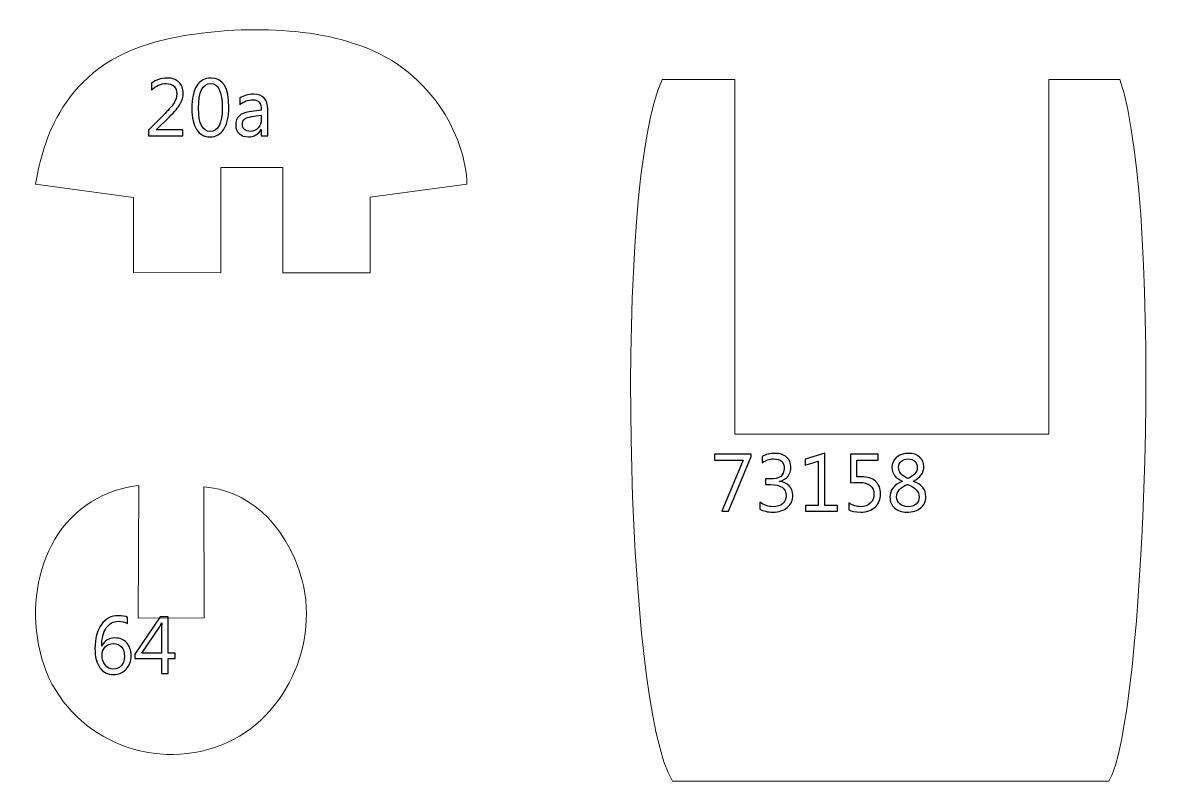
# Model space of a CAD drawing. Header units: centimetres. Extents: x -196 to 200, y -267 to 229.
# Drawn here: x -106.4 to -46.4, y -266.6 to -226.7 of the extents above; entities that cross this region are included whole.
import ezdxf

# ---------------------------------------------------------------- set-up
doc = ezdxf.new("R2010")
doc.units = ezdxf.units.CM
doc.header["$MEASUREMENT"] = 0
doc.layers.add('Camada 1', color=7, linetype='Continuous')
doc.layers.add('Camada 2', color=20, linetype='Continuous')

msp = doc.modelspace()

# ---------------------------------------------------------------- linework, layer by layer
at = {"layer": 'Camada 1', "lineweight": 9}
for points, knots in [([(-96.034, -234.294), (-96.034, -234.294), (-92.763, -234.294), (-92.763, -234.294), (-92.763, -234.294), (-92.763, -234.294), (-92.765, -239.833), (-92.765, -239.833), (-92.765, -239.833), (-92.765, -239.833), (-88.181, -239.832), (-88.181, -239.832), (-88.181, -239.832), (-88.181, -239.832), (-88.178, -235.866), (-88.178, -235.866), (-88.178, -235.866), (-88.178, -235.866), (-83.089, -235.185), (-83.089, -235.185), (-83.089, -235.185), (-83.119, -232.698), (-85.042, -228.965), (-89.1, -227.76), (-89.1, -227.76), (-92.321, -226.696), (-96.989, -226.95), (-99.778, -227.794), (-99.778, -227.794), (-104.674, -229.251), (-105.469, -233.502), (-105.773, -235.17), (-105.773, -235.17), (-105.773, -235.17), (-100.626, -235.887), (-100.626, -235.887), (-100.626, -235.887), (-100.626, -235.887), (-100.625, -239.825), (-100.625, -239.825), (-100.625, -239.825), (-100.625, -239.825), (-96.033, -239.833), (-96.033, -239.833), (-96.033, -239.833), (-96.033, -239.833), (-96.034, -234.294), (-96.034, -234.294)], [0, 0, 0, 0, 0.076923, 0.076923, 0.076923, 0.076923, 0.153846, 0.153846, 0.153846, 0.153846, 0.230769, 0.230769, 0.230769, 0.230769, 0.307692, 0.307692, 0.307692, 0.307692, 0.384615, 0.384615, 0.384615, 0.384615, 0.461538, 0.461538, 0.461538, 0.461538, 0.538462, 0.538462, 0.538462, 0.538462, 0.615385, 0.615385, 0.615385, 0.615385, 0.692308, 0.692308, 0.692308, 0.692308, 0.769231, 0.769231, 0.769231, 0.769231, 0.846154, 0.846154, 0.846154, 0.846154, 1, 1, 1, 1]), ([(-72.808, -229.681), (-72.808, -229.681), (-68.993, -229.678), (-68.993, -229.678), (-68.993, -229.678), (-68.993, -229.678), (-68.993, -248.327), (-68.993, -248.327), (-68.993, -248.327), (-68.993, -248.327), (-52.486, -248.325), (-52.486, -248.325), (-52.486, -248.325), (-52.486, -248.325), (-52.483, -229.673), (-52.483, -229.673), (-52.483, -229.673), (-52.483, -229.673), (-48.736, -229.678), (-48.736, -229.678), (-48.736, -229.678), (-46.36, -236.949), (-47.442, -263.538), (-49.322, -266.564), (-49.322, -266.564), (-49.322, -266.564), (-72.27, -266.56), (-72.27, -266.56), (-72.27, -266.56), (-74.797, -262.539), (-75.382, -235.027), (-72.808, -229.681)], [0, 0, 0, 0, 0.111111, 0.111111, 0.111111, 0.111111, 0.222222, 0.222222, 0.222222, 0.222222, 0.333333, 0.333333, 0.333333, 0.333333, 0.444444, 0.444444, 0.444444, 0.444444, 0.555556, 0.555556, 0.555556, 0.555556, 0.666667, 0.666667, 0.666667, 0.666667, 0.777778, 0.777778, 0.777778, 0.777778, 1, 1, 1, 1]), ([(-100.372, -258.002), (-100.372, -258.002), (-96.907, -257.985), (-96.907, -257.985), (-96.907, -257.985), (-96.907, -257.985), (-96.921, -251.091), (-96.921, -251.091), (-96.921, -251.091), (-94.777, -251.263), (-92.664, -252.778), (-91.743, -256.017), (-91.743, -256.017), (-90.836, -259.647), (-92.882, -263.866), (-96.719, -264.909), (-96.719, -264.909), (-100.556, -265.952), (-104.63, -263.683), (-105.537, -259.773), (-105.537, -259.773), (-106.443, -255.862), (-104.728, -251.583), (-100.35, -251.014), (-100.35, -251.014), (-100.35, -251.014), (-100.372, -258.002), (-100.372, -258.002)], [0, 0, 0, 0, 0.125, 0.125, 0.125, 0.125, 0.25, 0.25, 0.25, 0.25, 0.375, 0.375, 0.375, 0.375, 0.5, 0.5, 0.5, 0.5, 0.625, 0.625, 0.625, 0.625, 0.75, 0.75, 0.75, 0.75, 1, 1, 1, 1])]:
    msp.add_open_spline(points, degree=3, knots=knots, dxfattribs=at)
at = {"layer": 'Camada 2'}
for points, knots in [([(-98.032, -232.636), (-98.032, -232.636), (-99.833, -232.636), (-99.833, -232.636), (-99.833, -232.636), (-99.833, -232.636), (-99.833, -232.333), (-99.833, -232.333), (-99.833, -232.333), (-99.833, -232.333), (-98.963, -231.46), (-98.963, -231.46), (-98.963, -231.46), (-98.74, -231.237), (-98.582, -231.052), (-98.487, -230.904), (-98.487, -230.904), (-98.392, -230.756), (-98.344, -230.598), (-98.344, -230.43), (-98.344, -230.43), (-98.344, -230.258), (-98.393, -230.124), (-98.492, -230.029), (-98.492, -230.029), (-98.591, -229.935), (-98.731, -229.888), (-98.913, -229.888), (-98.913, -229.888), (-99.18, -229.888), (-99.435, -230.002), (-99.68, -230.229), (-99.68, -230.229), (-99.68, -230.229), (-99.68, -229.871), (-99.68, -229.871), (-99.68, -229.871), (-99.446, -229.689), (-99.175, -229.598), (-98.865, -229.598), (-98.865, -229.598), (-98.599, -229.598), (-98.389, -229.67), (-98.236, -229.815), (-98.236, -229.815), (-98.083, -229.959), (-98.007, -230.153), (-98.007, -230.397), (-98.007, -230.397), (-98.007, -230.588), (-98.059, -230.776), (-98.165, -230.958), (-98.165, -230.958), (-98.271, -231.141), (-98.461, -231.368), (-98.734, -231.639), (-98.734, -231.639), (-98.734, -231.639), (-99.424, -232.321), (-99.424, -232.321), (-99.424, -232.321), (-99.424, -232.321), (-99.424, -232.329), (-99.424, -232.329), (-99.424, -232.329), (-99.424, -232.329), (-98.032, -232.329), (-98.032, -232.329), (-98.032, -232.329), (-98.032, -232.329), (-98.032, -232.636), (-98.032, -232.636)], [0, 0, 0, 0, 0.052632, 0.052632, 0.052632, 0.052632, 0.105263, 0.105263, 0.105263, 0.105263, 0.157895, 0.157895, 0.157895, 0.157895, 0.210526, 0.210526, 0.210526, 0.210526, 0.263158, 0.263158, 0.263158, 0.263158, 0.315789, 0.315789, 0.315789, 0.315789, 0.368421, 0.368421, 0.368421, 0.368421, 0.421053, 0.421053, 0.421053, 0.421053, 0.473684, 0.473684, 0.473684, 0.473684, 0.526316, 0.526316, 0.526316, 0.526316, 0.578947, 0.578947, 0.578947, 0.578947, 0.631579, 0.631579, 0.631579, 0.631579, 0.684211, 0.684211, 0.684211, 0.684211, 0.736842, 0.736842, 0.736842, 0.736842, 0.789474, 0.789474, 0.789474, 0.789474, 0.842105, 0.842105, 0.842105, 0.842105, 0.894737, 0.894737, 0.894737, 0.894737, 1, 1, 1, 1]), ([(-96.613, -232.688), (-96.909, -232.688), (-97.14, -232.56), (-97.305, -232.306), (-97.305, -232.306), (-97.471, -232.052), (-97.554, -231.684), (-97.554, -231.203), (-97.554, -231.203), (-97.554, -230.675), (-97.468, -230.276), (-97.295, -230.005), (-97.295, -230.005), (-97.122, -229.734), (-96.872, -229.598), (-96.546, -229.598), (-96.546, -229.598), (-95.921, -229.598), (-95.608, -230.108), (-95.608, -231.13), (-95.608, -231.13), (-95.608, -231.636), (-95.697, -232.022), (-95.873, -232.289), (-95.873, -232.289), (-96.049, -232.555), (-96.296, -232.688), (-96.613, -232.688)], [0, 0, 0, 0, 0.125, 0.125, 0.125, 0.125, 0.25, 0.25, 0.25, 0.25, 0.375, 0.375, 0.375, 0.375, 0.5, 0.5, 0.5, 0.5, 0.625, 0.625, 0.625, 0.625, 0.75, 0.75, 0.75, 0.75, 1, 1, 1, 1]), ([(-96.565, -229.888), (-96.991, -229.888), (-97.205, -230.321), (-97.205, -231.187), (-97.205, -231.187), (-97.205, -231.997), (-96.995, -232.402), (-96.577, -232.402), (-96.577, -232.402), (-96.165, -232.402), (-95.958, -231.99), (-95.958, -231.167), (-95.958, -231.167), (-95.958, -230.314), (-96.16, -229.888), (-96.565, -229.888)], [0, 0, 0, 0, 0.2, 0.2, 0.2, 0.2, 0.4, 0.4, 0.4, 0.4, 0.6, 0.6, 0.6, 0.6, 1, 1, 1, 1]), ([(-93.56, -232.636), (-93.56, -232.636), (-93.901, -232.636), (-93.901, -232.636), (-93.901, -232.636), (-93.901, -232.636), (-93.901, -232.303), (-93.901, -232.303), (-93.901, -232.303), (-93.901, -232.303), (-93.91, -232.303), (-93.91, -232.303), (-93.91, -232.303), (-94.058, -232.56), (-94.277, -232.688), (-94.566, -232.688), (-94.566, -232.688), (-94.779, -232.688), (-94.945, -232.631), (-95.066, -232.518), (-95.066, -232.518), (-95.186, -232.406), (-95.246, -232.257), (-95.246, -232.07), (-95.246, -232.07), (-95.246, -231.671), (-95.011, -231.439), (-94.541, -231.373), (-94.541, -231.373), (-94.541, -231.373), (-93.901, -231.283), (-93.901, -231.283), (-93.901, -231.283), (-93.901, -230.919), (-94.048, -230.737), (-94.341, -230.737), (-94.341, -230.737), (-94.598, -230.737), (-94.829, -230.825), (-95.036, -231.002), (-95.036, -231.002), (-95.036, -231.002), (-95.036, -230.652), (-95.036, -230.652), (-95.036, -230.652), (-94.827, -230.518), (-94.586, -230.451), (-94.312, -230.451), (-94.312, -230.451), (-93.81, -230.451), (-93.56, -230.717), (-93.56, -231.248), (-93.56, -231.248), (-93.56, -231.248), (-93.56, -232.636), (-93.56, -232.636)], [0, 0, 0, 0, 0.066667, 0.066667, 0.066667, 0.066667, 0.133333, 0.133333, 0.133333, 0.133333, 0.2, 0.2, 0.2, 0.2, 0.266667, 0.266667, 0.266667, 0.266667, 0.333333, 0.333333, 0.333333, 0.333333, 0.4, 0.4, 0.4, 0.4, 0.466667, 0.466667, 0.466667, 0.466667, 0.533333, 0.533333, 0.533333, 0.533333, 0.6, 0.6, 0.6, 0.6, 0.666667, 0.666667, 0.666667, 0.666667, 0.733333, 0.733333, 0.733333, 0.733333, 0.8, 0.8, 0.8, 0.8, 0.866667, 0.866667, 0.866667, 0.866667, 1, 1, 1, 1]), ([(-93.901, -231.557), (-93.901, -231.557), (-94.416, -231.628), (-94.416, -231.628), (-94.416, -231.628), (-94.575, -231.65), (-94.694, -231.69), (-94.775, -231.746), (-94.775, -231.746), (-94.855, -231.803), (-94.896, -231.902), (-94.896, -232.046), (-94.896, -232.046), (-94.896, -232.151), (-94.859, -232.236), (-94.784, -232.302), (-94.784, -232.302), (-94.71, -232.368), (-94.61, -232.402), (-94.487, -232.402), (-94.487, -232.402), (-94.317, -232.402), (-94.177, -232.342), (-94.067, -232.223), (-94.067, -232.223), (-93.957, -232.104), (-93.901, -231.953), (-93.901, -231.77), (-93.901, -231.77), (-93.901, -231.77), (-93.901, -231.557), (-93.901, -231.557)], [0, 0, 0, 0, 0.111111, 0.111111, 0.111111, 0.111111, 0.222222, 0.222222, 0.222222, 0.222222, 0.333333, 0.333333, 0.333333, 0.333333, 0.444444, 0.444444, 0.444444, 0.444444, 0.555556, 0.555556, 0.555556, 0.555556, 0.666667, 0.666667, 0.666667, 0.666667, 0.777778, 0.777778, 0.777778, 0.777778, 1, 1, 1, 1]), ([(-67.673, -252.257), (-67.673, -252.257), (-67.673, -251.89), (-67.673, -251.89), (-67.673, -251.89), (-67.469, -252.052), (-67.238, -252.134), (-66.981, -252.134), (-66.981, -252.134), (-66.772, -252.134), (-66.605, -252.082), (-66.481, -251.977), (-66.481, -251.977), (-66.356, -251.872), (-66.295, -251.732), (-66.295, -251.555), (-66.295, -251.555), (-66.295, -251.164), (-66.572, -250.968), (-67.126, -250.968), (-67.126, -250.968), (-67.126, -250.968), (-67.374, -250.968), (-67.374, -250.968), (-67.374, -250.968), (-67.374, -250.968), (-67.374, -250.678), (-67.374, -250.678), (-67.374, -250.678), (-67.374, -250.678), (-67.138, -250.678), (-67.138, -250.678), (-67.138, -250.678), (-66.644, -250.678), (-66.397, -250.495), (-66.397, -250.128), (-66.397, -250.128), (-66.397, -249.789), (-66.586, -249.62), (-66.962, -249.62), (-66.962, -249.62), (-67.173, -249.62), (-67.371, -249.691), (-67.558, -249.833), (-67.558, -249.833), (-67.558, -249.833), (-67.558, -249.5), (-67.558, -249.5), (-67.558, -249.5), (-67.366, -249.386), (-67.139, -249.33), (-66.878, -249.33), (-66.878, -249.33), (-66.626, -249.33), (-66.425, -249.396), (-66.273, -249.529), (-66.273, -249.529), (-66.122, -249.663), (-66.047, -249.834), (-66.047, -250.042), (-66.047, -250.042), (-66.047, -250.436), (-66.247, -250.689), (-66.647, -250.801), (-66.647, -250.801), (-66.647, -250.801), (-66.647, -250.81), (-66.647, -250.81), (-66.647, -250.81), (-66.433, -250.83), (-66.262, -250.906), (-66.135, -251.036), (-66.135, -251.036), (-66.008, -251.166), (-65.945, -251.328), (-65.945, -251.522), (-65.945, -251.522), (-65.945, -251.791), (-66.041, -252.008), (-66.233, -252.173), (-66.233, -252.173), (-66.426, -252.337), (-66.68, -252.419), (-66.995, -252.419), (-66.995, -252.419), (-67.279, -252.419), (-67.505, -252.365), (-67.673, -252.257)], [0, 0, 0, 0, 0.043478, 0.043478, 0.043478, 0.043478, 0.086957, 0.086957, 0.086957, 0.086957, 0.130435, 0.130435, 0.130435, 0.130435, 0.173913, 0.173913, 0.173913, 0.173913, 0.217391, 0.217391, 0.217391, 0.217391, 0.26087, 0.26087, 0.26087, 0.26087, 0.304348, 0.304348, 0.304348, 0.304348, 0.347826, 0.347826, 0.347826, 0.347826, 0.391304, 0.391304, 0.391304, 0.391304, 0.434783, 0.434783, 0.434783, 0.434783, 0.478261, 0.478261, 0.478261, 0.478261, 0.521739, 0.521739, 0.521739, 0.521739, 0.565217, 0.565217, 0.565217, 0.565217, 0.608696, 0.608696, 0.608696, 0.608696, 0.652174, 0.652174, 0.652174, 0.652174, 0.695652, 0.695652, 0.695652, 0.695652, 0.73913, 0.73913, 0.73913, 0.73913, 0.782609, 0.782609, 0.782609, 0.782609, 0.826087, 0.826087, 0.826087, 0.826087, 0.869565, 0.869565, 0.869565, 0.869565, 0.913043, 0.913043, 0.913043, 0.913043, 1, 1, 1, 1]), ([(-63.589, -252.368), (-63.589, -252.368), (-65.279, -252.368), (-65.279, -252.368), (-65.279, -252.368), (-65.279, -252.368), (-65.279, -252.07), (-65.279, -252.07), (-65.279, -252.07), (-65.279, -252.07), (-64.605, -252.07), (-64.605, -252.07), (-64.605, -252.07), (-64.605, -252.07), (-64.605, -249.746), (-64.605, -249.746), (-64.605, -249.746), (-64.605, -249.746), (-65.296, -249.953), (-65.296, -249.953), (-65.296, -249.953), (-65.296, -249.953), (-65.296, -249.628), (-65.296, -249.628), (-65.296, -249.628), (-65.296, -249.628), (-64.263, -249.312), (-64.263, -249.312), (-64.263, -249.312), (-64.263, -249.312), (-64.263, -252.07), (-64.263, -252.07), (-64.263, -252.07), (-64.263, -252.07), (-63.589, -252.07), (-63.589, -252.07), (-63.589, -252.07), (-63.589, -252.07), (-63.589, -252.368), (-63.589, -252.368)], [0, 0, 0, 0, 0.090909, 0.090909, 0.090909, 0.090909, 0.181818, 0.181818, 0.181818, 0.181818, 0.272727, 0.272727, 0.272727, 0.272727, 0.363636, 0.363636, 0.363636, 0.363636, 0.454545, 0.454545, 0.454545, 0.454545, 0.545455, 0.545455, 0.545455, 0.545455, 0.636364, 0.636364, 0.636364, 0.636364, 0.727273, 0.727273, 0.727273, 0.727273, 0.818182, 0.818182, 0.818182, 0.818182, 1, 1, 1, 1]), ([(-60.192, -250.802), (-60.192, -250.802), (-60.192, -250.793), (-60.192, -250.793), (-60.192, -250.793), (-60.55, -250.627), (-60.729, -250.385), (-60.729, -250.068), (-60.729, -250.068), (-60.729, -249.852), (-60.648, -249.675), (-60.483, -249.537), (-60.483, -249.537), (-60.319, -249.399), (-60.108, -249.33), (-59.849, -249.33), (-59.849, -249.33), (-59.615, -249.33), (-59.423, -249.394), (-59.273, -249.524), (-59.273, -249.524), (-59.123, -249.653), (-59.048, -249.819), (-59.048, -250.022), (-59.048, -250.022), (-59.048, -250.353), (-59.233, -250.61), (-59.603, -250.793), (-59.603, -250.793), (-59.603, -250.793), (-59.603, -250.802), (-59.603, -250.802), (-59.603, -250.802), (-59.167, -250.958), (-58.95, -251.227), (-58.95, -251.611), (-58.95, -251.611), (-58.95, -251.858), (-59.039, -252.054), (-59.216, -252.2), (-59.216, -252.2), (-59.394, -252.346), (-59.641, -252.419), (-59.958, -252.419), (-59.958, -252.419), (-60.213, -252.419), (-60.423, -252.347), (-60.588, -252.202), (-60.588, -252.202), (-60.754, -252.058), (-60.836, -251.87), (-60.836, -251.64), (-60.836, -251.64), (-60.836, -251.256), (-60.621, -250.977), (-60.192, -250.802)], [0, 0, 0, 0, 0.066667, 0.066667, 0.066667, 0.066667, 0.133333, 0.133333, 0.133333, 0.133333, 0.2, 0.2, 0.2, 0.2, 0.266667, 0.266667, 0.266667, 0.266667, 0.333333, 0.333333, 0.333333, 0.333333, 0.4, 0.4, 0.4, 0.4, 0.466667, 0.466667, 0.466667, 0.466667, 0.533333, 0.533333, 0.533333, 0.533333, 0.6, 0.6, 0.6, 0.6, 0.666667, 0.666667, 0.666667, 0.666667, 0.733333, 0.733333, 0.733333, 0.733333, 0.8, 0.8, 0.8, 0.8, 0.866667, 0.866667, 0.866667, 0.866667, 1, 1, 1, 1]), ([(-68.142, -249.488), (-68.142, -249.488), (-69.325, -252.368), (-69.325, -252.368), (-69.325, -252.368), (-69.325, -252.368), (-69.679, -252.368), (-69.679, -252.368), (-69.679, -252.368), (-69.679, -252.368), (-68.561, -249.688), (-68.561, -249.688), (-68.561, -249.688), (-68.561, -249.688), (-70.067, -249.688), (-70.067, -249.688), (-70.067, -249.688), (-70.067, -249.688), (-70.067, -249.381), (-70.067, -249.381), (-70.067, -249.381), (-70.067, -249.381), (-68.142, -249.381), (-68.142, -249.381), (-68.142, -249.381), (-68.142, -249.381), (-68.142, -249.488), (-68.142, -249.488)], [0, 0, 0, 0, 0.125, 0.125, 0.125, 0.125, 0.25, 0.25, 0.25, 0.25, 0.375, 0.375, 0.375, 0.375, 0.5, 0.5, 0.5, 0.5, 0.625, 0.625, 0.625, 0.625, 0.75, 0.75, 0.75, 0.75, 1, 1, 1, 1]), ([(-63.004, -252.296), (-63.004, -252.296), (-63.004, -251.933), (-63.004, -251.933), (-63.004, -251.933), (-62.8, -252.067), (-62.592, -252.134), (-62.381, -252.134), (-62.381, -252.134), (-62.17, -252.134), (-62, -252.074), (-61.87, -251.954), (-61.87, -251.954), (-61.741, -251.835), (-61.677, -251.677), (-61.677, -251.48), (-61.677, -251.48), (-61.677, -251.284), (-61.743, -251.131), (-61.875, -251.022), (-61.875, -251.022), (-62.007, -250.912), (-62.195, -250.857), (-62.441, -250.857), (-62.441, -250.857), (-62.525, -250.857), (-62.681, -250.866), (-62.91, -250.882), (-62.91, -250.882), (-62.91, -250.882), (-62.91, -249.381), (-62.91, -249.381), (-62.91, -249.381), (-62.91, -249.381), (-61.463, -249.381), (-61.463, -249.381), (-61.463, -249.381), (-61.463, -249.381), (-61.463, -249.688), (-61.463, -249.688), (-61.463, -249.688), (-61.463, -249.688), (-62.586, -249.688), (-62.586, -249.688), (-62.586, -249.688), (-62.586, -249.688), (-62.586, -250.567), (-62.586, -250.567), (-62.586, -250.567), (-62.494, -250.562), (-62.409, -250.559), (-62.331, -250.559), (-62.331, -250.559), (-62.012, -250.559), (-61.764, -250.639), (-61.589, -250.799), (-61.589, -250.799), (-61.414, -250.959), (-61.327, -251.179), (-61.327, -251.458), (-61.327, -251.458), (-61.327, -251.747), (-61.421, -251.979), (-61.609, -252.155), (-61.609, -252.155), (-61.798, -252.331), (-62.057, -252.419), (-62.385, -252.419), (-62.385, -252.419), (-62.661, -252.419), (-62.868, -252.378), (-63.004, -252.296)], [0, 0, 0, 0, 0.052632, 0.052632, 0.052632, 0.052632, 0.105263, 0.105263, 0.105263, 0.105263, 0.157895, 0.157895, 0.157895, 0.157895, 0.210526, 0.210526, 0.210526, 0.210526, 0.263158, 0.263158, 0.263158, 0.263158, 0.315789, 0.315789, 0.315789, 0.315789, 0.368421, 0.368421, 0.368421, 0.368421, 0.421053, 0.421053, 0.421053, 0.421053, 0.473684, 0.473684, 0.473684, 0.473684, 0.526316, 0.526316, 0.526316, 0.526316, 0.578947, 0.578947, 0.578947, 0.578947, 0.631579, 0.631579, 0.631579, 0.631579, 0.684211, 0.684211, 0.684211, 0.684211, 0.736842, 0.736842, 0.736842, 0.736842, 0.789474, 0.789474, 0.789474, 0.789474, 0.842105, 0.842105, 0.842105, 0.842105, 0.894737, 0.894737, 0.894737, 0.894737, 1, 1, 1, 1]), ([(-59.398, -250.064), (-59.398, -249.926), (-59.441, -249.818), (-59.527, -249.739), (-59.527, -249.739), (-59.613, -249.66), (-59.731, -249.62), (-59.88, -249.62), (-59.88, -249.62), (-60.019, -249.62), (-60.138, -249.661), (-60.234, -249.744), (-60.234, -249.744), (-60.331, -249.827), (-60.379, -249.932), (-60.379, -250.06), (-60.379, -250.06), (-60.379, -250.32), (-60.217, -250.516), (-59.893, -250.648), (-59.893, -250.648), (-59.563, -250.512), (-59.398, -250.318), (-59.398, -250.064)], [0, 0, 0, 0, 0.142857, 0.142857, 0.142857, 0.142857, 0.285714, 0.285714, 0.285714, 0.285714, 0.428571, 0.428571, 0.428571, 0.428571, 0.571429, 0.571429, 0.571429, 0.571429, 0.714286, 0.714286, 0.714286, 0.714286, 1, 1, 1, 1]), ([(-59.916, -250.964), (-60.296, -251.116), (-60.486, -251.336), (-60.486, -251.624), (-60.486, -251.624), (-60.486, -251.773), (-60.431, -251.895), (-60.32, -251.99), (-60.32, -251.99), (-60.21, -252.086), (-60.065, -252.134), (-59.884, -252.134), (-59.884, -252.134), (-59.712, -252.134), (-59.572, -252.087), (-59.463, -251.993), (-59.463, -251.993), (-59.354, -251.899), (-59.3, -251.78), (-59.3, -251.636), (-59.3, -251.636), (-59.3, -251.336), (-59.505, -251.111), (-59.916, -250.964)], [0, 0, 0, 0, 0.142857, 0.142857, 0.142857, 0.142857, 0.285714, 0.285714, 0.285714, 0.285714, 0.428571, 0.428571, 0.428571, 0.428571, 0.571429, 0.571429, 0.571429, 0.571429, 0.714286, 0.714286, 0.714286, 0.714286, 1, 1, 1, 1]), ([(-100.934, -257.953), (-100.934, -257.953), (-100.934, -258.276), (-100.934, -258.276), (-100.934, -258.276), (-101.088, -258.197), (-101.25, -258.158), (-101.421, -258.158), (-101.421, -258.158), (-101.686, -258.158), (-101.898, -258.276), (-102.057, -258.512), (-102.057, -258.512), (-102.216, -258.748), (-102.295, -259.064), (-102.295, -259.461), (-102.295, -259.461), (-102.295, -259.461), (-102.287, -259.461), (-102.287, -259.461), (-102.287, -259.461), (-102.148, -259.178), (-101.92, -259.037), (-101.604, -259.037), (-101.604, -259.037), (-101.343, -259.037), (-101.136, -259.121), (-100.981, -259.288), (-100.981, -259.288), (-100.827, -259.456), (-100.75, -259.68), (-100.75, -259.961), (-100.75, -259.961), (-100.75, -260.254), (-100.839, -260.494), (-101.015, -260.679), (-101.015, -260.679), (-101.191, -260.865), (-101.415, -260.957), (-101.687, -260.957), (-101.687, -260.957), (-101.987, -260.957), (-102.223, -260.838), (-102.393, -260.599), (-102.393, -260.599), (-102.564, -260.36), (-102.65, -260.024), (-102.65, -259.592), (-102.65, -259.592), (-102.65, -259.067), (-102.538, -258.649), (-102.315, -258.337), (-102.315, -258.337), (-102.091, -258.024), (-101.796, -257.867), (-101.43, -257.867), (-101.43, -257.867), (-101.221, -257.867), (-101.056, -257.896), (-100.934, -257.953)], [0, 0, 0, 0, 0.0625, 0.0625, 0.0625, 0.0625, 0.125, 0.125, 0.125, 0.125, 0.1875, 0.1875, 0.1875, 0.1875, 0.25, 0.25, 0.25, 0.25, 0.3125, 0.3125, 0.3125, 0.3125, 0.375, 0.375, 0.375, 0.375, 0.4375, 0.4375, 0.4375, 0.4375, 0.5, 0.5, 0.5, 0.5, 0.5625, 0.5625, 0.5625, 0.5625, 0.625, 0.625, 0.625, 0.625, 0.6875, 0.6875, 0.6875, 0.6875, 0.75, 0.75, 0.75, 0.75, 0.8125, 0.8125, 0.8125, 0.8125, 0.875, 0.875, 0.875, 0.875, 1, 1, 1, 1]), ([(-98.424, -260.112), (-98.424, -260.112), (-98.808, -260.112), (-98.808, -260.112), (-98.808, -260.112), (-98.808, -260.112), (-98.808, -260.906), (-98.808, -260.906), (-98.808, -260.906), (-98.808, -260.906), (-99.146, -260.906), (-99.146, -260.906), (-99.146, -260.906), (-99.146, -260.906), (-99.146, -260.112), (-99.146, -260.112), (-99.146, -260.112), (-99.146, -260.112), (-100.55, -260.112), (-100.55, -260.112), (-100.55, -260.112), (-100.55, -260.112), (-100.55, -259.889), (-100.55, -259.889), (-100.55, -259.889), (-100.55, -259.889), (-99.22, -257.919), (-99.22, -257.919), (-99.22, -257.919), (-99.22, -257.919), (-98.808, -257.919), (-98.808, -257.919), (-98.808, -257.919), (-98.808, -257.919), (-98.808, -259.835), (-98.808, -259.835), (-98.808, -259.835), (-98.808, -259.835), (-98.424, -259.835), (-98.424, -259.835), (-98.424, -259.835), (-98.424, -259.835), (-98.424, -260.112), (-98.424, -260.112)], [0, 0, 0, 0, 0.083333, 0.083333, 0.083333, 0.083333, 0.166667, 0.166667, 0.166667, 0.166667, 0.25, 0.25, 0.25, 0.25, 0.333333, 0.333333, 0.333333, 0.333333, 0.416667, 0.416667, 0.416667, 0.416667, 0.5, 0.5, 0.5, 0.5, 0.583333, 0.583333, 0.583333, 0.583333, 0.666667, 0.666667, 0.666667, 0.666667, 0.75, 0.75, 0.75, 0.75, 0.833333, 0.833333, 0.833333, 0.833333, 1, 1, 1, 1]), ([(-99.146, -259.835), (-99.146, -259.835), (-99.146, -258.544), (-99.146, -258.544), (-99.146, -258.544), (-99.146, -258.452), (-99.143, -258.349), (-99.137, -258.235), (-99.137, -258.235), (-99.137, -258.235), (-99.146, -258.235), (-99.146, -258.235), (-99.146, -258.235), (-99.165, -258.286), (-99.203, -258.362), (-99.26, -258.464), (-99.26, -258.464), (-99.26, -258.464), (-100.179, -259.835), (-100.179, -259.835), (-100.179, -259.835), (-100.179, -259.835), (-99.146, -259.835), (-99.146, -259.835)], [0, 0, 0, 0, 0.142857, 0.142857, 0.142857, 0.142857, 0.285714, 0.285714, 0.285714, 0.285714, 0.428571, 0.428571, 0.428571, 0.428571, 0.571429, 0.571429, 0.571429, 0.571429, 0.714286, 0.714286, 0.714286, 0.714286, 1, 1, 1, 1]), ([(-101.68, -259.327), (-101.856, -259.327), (-101.999, -259.387), (-102.109, -259.506), (-102.109, -259.506), (-102.219, -259.626), (-102.274, -259.767), (-102.274, -259.93), (-102.274, -259.93), (-102.274, -260.135), (-102.219, -260.309), (-102.11, -260.454), (-102.11, -260.454), (-102.001, -260.599), (-101.856, -260.671), (-101.676, -260.671), (-101.676, -260.671), (-101.504, -260.671), (-101.364, -260.608), (-101.259, -260.482), (-101.259, -260.482), (-101.153, -260.356), (-101.1, -260.197), (-101.1, -260.003), (-101.1, -260.003), (-101.1, -259.791), (-101.151, -259.626), (-101.253, -259.506), (-101.253, -259.506), (-101.354, -259.387), (-101.497, -259.327), (-101.68, -259.327)], [0, 0, 0, 0, 0.111111, 0.111111, 0.111111, 0.111111, 0.222222, 0.222222, 0.222222, 0.222222, 0.333333, 0.333333, 0.333333, 0.333333, 0.444444, 0.444444, 0.444444, 0.444444, 0.555556, 0.555556, 0.555556, 0.555556, 0.666667, 0.666667, 0.666667, 0.666667, 0.777778, 0.777778, 0.777778, 0.777778, 1, 1, 1, 1])]:
    msp.add_open_spline(points, degree=3, knots=knots, dxfattribs=at)
at = {"layer": 'Camada 2', "lineweight": 9}
for points, knots in [([(-98.032, -232.636), (-98.032, -232.636), (-99.833, -232.636), (-99.833, -232.636), (-99.833, -232.636), (-99.833, -232.636), (-99.833, -232.333), (-99.833, -232.333), (-99.833, -232.333), (-99.833, -232.333), (-98.963, -231.46), (-98.963, -231.46), (-98.963, -231.46), (-98.74, -231.237), (-98.582, -231.052), (-98.487, -230.904), (-98.487, -230.904), (-98.392, -230.756), (-98.344, -230.598), (-98.344, -230.43), (-98.344, -230.43), (-98.344, -230.258), (-98.393, -230.124), (-98.492, -230.029), (-98.492, -230.029), (-98.591, -229.935), (-98.731, -229.888), (-98.913, -229.888), (-98.913, -229.888), (-99.18, -229.888), (-99.435, -230.002), (-99.68, -230.229), (-99.68, -230.229), (-99.68, -230.229), (-99.68, -229.871), (-99.68, -229.871), (-99.68, -229.871), (-99.446, -229.689), (-99.175, -229.598), (-98.865, -229.598), (-98.865, -229.598), (-98.599, -229.598), (-98.389, -229.67), (-98.236, -229.815), (-98.236, -229.815), (-98.083, -229.959), (-98.007, -230.153), (-98.007, -230.397), (-98.007, -230.397), (-98.007, -230.588), (-98.059, -230.776), (-98.165, -230.958), (-98.165, -230.958), (-98.271, -231.141), (-98.461, -231.368), (-98.734, -231.639), (-98.734, -231.639), (-98.734, -231.639), (-99.424, -232.321), (-99.424, -232.321), (-99.424, -232.321), (-99.424, -232.321), (-99.424, -232.329), (-99.424, -232.329), (-99.424, -232.329), (-99.424, -232.329), (-98.032, -232.329), (-98.032, -232.329), (-98.032, -232.329), (-98.032, -232.329), (-98.032, -232.636), (-98.032, -232.636)], [0, 0, 0, 0, 0.052632, 0.052632, 0.052632, 0.052632, 0.105263, 0.105263, 0.105263, 0.105263, 0.157895, 0.157895, 0.157895, 0.157895, 0.210526, 0.210526, 0.210526, 0.210526, 0.263158, 0.263158, 0.263158, 0.263158, 0.315789, 0.315789, 0.315789, 0.315789, 0.368421, 0.368421, 0.368421, 0.368421, 0.421053, 0.421053, 0.421053, 0.421053, 0.473684, 0.473684, 0.473684, 0.473684, 0.526316, 0.526316, 0.526316, 0.526316, 0.578947, 0.578947, 0.578947, 0.578947, 0.631579, 0.631579, 0.631579, 0.631579, 0.684211, 0.684211, 0.684211, 0.684211, 0.736842, 0.736842, 0.736842, 0.736842, 0.789474, 0.789474, 0.789474, 0.789474, 0.842105, 0.842105, 0.842105, 0.842105, 0.894737, 0.894737, 0.894737, 0.894737, 1, 1, 1, 1]), ([(-96.613, -232.688), (-96.909, -232.688), (-97.14, -232.56), (-97.305, -232.306), (-97.305, -232.306), (-97.471, -232.052), (-97.554, -231.684), (-97.554, -231.203), (-97.554, -231.203), (-97.554, -230.675), (-97.468, -230.276), (-97.295, -230.005), (-97.295, -230.005), (-97.122, -229.734), (-96.872, -229.598), (-96.546, -229.598), (-96.546, -229.598), (-95.921, -229.598), (-95.608, -230.108), (-95.608, -231.13), (-95.608, -231.13), (-95.608, -231.636), (-95.697, -232.022), (-95.873, -232.289), (-95.873, -232.289), (-96.049, -232.555), (-96.296, -232.688), (-96.613, -232.688)], [0, 0, 0, 0, 0.125, 0.125, 0.125, 0.125, 0.25, 0.25, 0.25, 0.25, 0.375, 0.375, 0.375, 0.375, 0.5, 0.5, 0.5, 0.5, 0.625, 0.625, 0.625, 0.625, 0.75, 0.75, 0.75, 0.75, 1, 1, 1, 1]), ([(-96.565, -229.888), (-96.991, -229.888), (-97.205, -230.321), (-97.205, -231.187), (-97.205, -231.187), (-97.205, -231.997), (-96.995, -232.402), (-96.577, -232.402), (-96.577, -232.402), (-96.165, -232.402), (-95.958, -231.99), (-95.958, -231.167), (-95.958, -231.167), (-95.958, -230.314), (-96.16, -229.888), (-96.565, -229.888)], [0, 0, 0, 0, 0.2, 0.2, 0.2, 0.2, 0.4, 0.4, 0.4, 0.4, 0.6, 0.6, 0.6, 0.6, 1, 1, 1, 1]), ([(-93.56, -232.636), (-93.56, -232.636), (-93.901, -232.636), (-93.901, -232.636), (-93.901, -232.636), (-93.901, -232.636), (-93.901, -232.303), (-93.901, -232.303), (-93.901, -232.303), (-93.901, -232.303), (-93.91, -232.303), (-93.91, -232.303), (-93.91, -232.303), (-94.058, -232.56), (-94.277, -232.688), (-94.566, -232.688), (-94.566, -232.688), (-94.779, -232.688), (-94.945, -232.631), (-95.066, -232.518), (-95.066, -232.518), (-95.186, -232.406), (-95.246, -232.257), (-95.246, -232.07), (-95.246, -232.07), (-95.246, -231.671), (-95.011, -231.439), (-94.541, -231.373), (-94.541, -231.373), (-94.541, -231.373), (-93.901, -231.283), (-93.901, -231.283), (-93.901, -231.283), (-93.901, -230.919), (-94.048, -230.737), (-94.341, -230.737), (-94.341, -230.737), (-94.598, -230.737), (-94.829, -230.825), (-95.036, -231.002), (-95.036, -231.002), (-95.036, -231.002), (-95.036, -230.652), (-95.036, -230.652), (-95.036, -230.652), (-94.827, -230.518), (-94.586, -230.451), (-94.312, -230.451), (-94.312, -230.451), (-93.81, -230.451), (-93.56, -230.717), (-93.56, -231.248), (-93.56, -231.248), (-93.56, -231.248), (-93.56, -232.636), (-93.56, -232.636)], [0, 0, 0, 0, 0.066667, 0.066667, 0.066667, 0.066667, 0.133333, 0.133333, 0.133333, 0.133333, 0.2, 0.2, 0.2, 0.2, 0.266667, 0.266667, 0.266667, 0.266667, 0.333333, 0.333333, 0.333333, 0.333333, 0.4, 0.4, 0.4, 0.4, 0.466667, 0.466667, 0.466667, 0.466667, 0.533333, 0.533333, 0.533333, 0.533333, 0.6, 0.6, 0.6, 0.6, 0.666667, 0.666667, 0.666667, 0.666667, 0.733333, 0.733333, 0.733333, 0.733333, 0.8, 0.8, 0.8, 0.8, 0.866667, 0.866667, 0.866667, 0.866667, 1, 1, 1, 1]), ([(-93.901, -231.557), (-93.901, -231.557), (-94.416, -231.628), (-94.416, -231.628), (-94.416, -231.628), (-94.575, -231.65), (-94.694, -231.69), (-94.775, -231.746), (-94.775, -231.746), (-94.855, -231.803), (-94.896, -231.902), (-94.896, -232.046), (-94.896, -232.046), (-94.896, -232.151), (-94.859, -232.236), (-94.784, -232.302), (-94.784, -232.302), (-94.71, -232.368), (-94.61, -232.402), (-94.487, -232.402), (-94.487, -232.402), (-94.317, -232.402), (-94.177, -232.342), (-94.067, -232.223), (-94.067, -232.223), (-93.957, -232.104), (-93.901, -231.953), (-93.901, -231.77), (-93.901, -231.77), (-93.901, -231.77), (-93.901, -231.557), (-93.901, -231.557)], [0, 0, 0, 0, 0.111111, 0.111111, 0.111111, 0.111111, 0.222222, 0.222222, 0.222222, 0.222222, 0.333333, 0.333333, 0.333333, 0.333333, 0.444444, 0.444444, 0.444444, 0.444444, 0.555556, 0.555556, 0.555556, 0.555556, 0.666667, 0.666667, 0.666667, 0.666667, 0.777778, 0.777778, 0.777778, 0.777778, 1, 1, 1, 1]), ([(-67.673, -252.257), (-67.673, -252.257), (-67.673, -251.89), (-67.673, -251.89), (-67.673, -251.89), (-67.469, -252.052), (-67.238, -252.134), (-66.981, -252.134), (-66.981, -252.134), (-66.772, -252.134), (-66.605, -252.082), (-66.481, -251.977), (-66.481, -251.977), (-66.356, -251.872), (-66.295, -251.732), (-66.295, -251.555), (-66.295, -251.555), (-66.295, -251.164), (-66.572, -250.968), (-67.126, -250.968), (-67.126, -250.968), (-67.126, -250.968), (-67.374, -250.968), (-67.374, -250.968), (-67.374, -250.968), (-67.374, -250.968), (-67.374, -250.678), (-67.374, -250.678), (-67.374, -250.678), (-67.374, -250.678), (-67.138, -250.678), (-67.138, -250.678), (-67.138, -250.678), (-66.644, -250.678), (-66.397, -250.495), (-66.397, -250.128), (-66.397, -250.128), (-66.397, -249.789), (-66.586, -249.62), (-66.962, -249.62), (-66.962, -249.62), (-67.173, -249.62), (-67.371, -249.691), (-67.558, -249.833), (-67.558, -249.833), (-67.558, -249.833), (-67.558, -249.5), (-67.558, -249.5), (-67.558, -249.5), (-67.366, -249.386), (-67.139, -249.33), (-66.878, -249.33), (-66.878, -249.33), (-66.626, -249.33), (-66.425, -249.396), (-66.273, -249.529), (-66.273, -249.529), (-66.122, -249.663), (-66.047, -249.834), (-66.047, -250.042), (-66.047, -250.042), (-66.047, -250.436), (-66.247, -250.689), (-66.647, -250.801), (-66.647, -250.801), (-66.647, -250.801), (-66.647, -250.81), (-66.647, -250.81), (-66.647, -250.81), (-66.433, -250.83), (-66.262, -250.906), (-66.135, -251.036), (-66.135, -251.036), (-66.008, -251.166), (-65.945, -251.328), (-65.945, -251.522), (-65.945, -251.522), (-65.945, -251.791), (-66.041, -252.008), (-66.233, -252.173), (-66.233, -252.173), (-66.426, -252.337), (-66.68, -252.419), (-66.995, -252.419), (-66.995, -252.419), (-67.279, -252.419), (-67.505, -252.365), (-67.673, -252.257)], [0, 0, 0, 0, 0.043478, 0.043478, 0.043478, 0.043478, 0.086957, 0.086957, 0.086957, 0.086957, 0.130435, 0.130435, 0.130435, 0.130435, 0.173913, 0.173913, 0.173913, 0.173913, 0.217391, 0.217391, 0.217391, 0.217391, 0.26087, 0.26087, 0.26087, 0.26087, 0.304348, 0.304348, 0.304348, 0.304348, 0.347826, 0.347826, 0.347826, 0.347826, 0.391304, 0.391304, 0.391304, 0.391304, 0.434783, 0.434783, 0.434783, 0.434783, 0.478261, 0.478261, 0.478261, 0.478261, 0.521739, 0.521739, 0.521739, 0.521739, 0.565217, 0.565217, 0.565217, 0.565217, 0.608696, 0.608696, 0.608696, 0.608696, 0.652174, 0.652174, 0.652174, 0.652174, 0.695652, 0.695652, 0.695652, 0.695652, 0.73913, 0.73913, 0.73913, 0.73913, 0.782609, 0.782609, 0.782609, 0.782609, 0.826087, 0.826087, 0.826087, 0.826087, 0.869565, 0.869565, 0.869565, 0.869565, 0.913043, 0.913043, 0.913043, 0.913043, 1, 1, 1, 1]), ([(-63.589, -252.368), (-63.589, -252.368), (-65.279, -252.368), (-65.279, -252.368), (-65.279, -252.368), (-65.279, -252.368), (-65.279, -252.07), (-65.279, -252.07), (-65.279, -252.07), (-65.279, -252.07), (-64.605, -252.07), (-64.605, -252.07), (-64.605, -252.07), (-64.605, -252.07), (-64.605, -249.746), (-64.605, -249.746), (-64.605, -249.746), (-64.605, -249.746), (-65.296, -249.953), (-65.296, -249.953), (-65.296, -249.953), (-65.296, -249.953), (-65.296, -249.628), (-65.296, -249.628), (-65.296, -249.628), (-65.296, -249.628), (-64.263, -249.312), (-64.263, -249.312), (-64.263, -249.312), (-64.263, -249.312), (-64.263, -252.07), (-64.263, -252.07), (-64.263, -252.07), (-64.263, -252.07), (-63.589, -252.07), (-63.589, -252.07), (-63.589, -252.07), (-63.589, -252.07), (-63.589, -252.368), (-63.589, -252.368)], [0, 0, 0, 0, 0.090909, 0.090909, 0.090909, 0.090909, 0.181818, 0.181818, 0.181818, 0.181818, 0.272727, 0.272727, 0.272727, 0.272727, 0.363636, 0.363636, 0.363636, 0.363636, 0.454545, 0.454545, 0.454545, 0.454545, 0.545455, 0.545455, 0.545455, 0.545455, 0.636364, 0.636364, 0.636364, 0.636364, 0.727273, 0.727273, 0.727273, 0.727273, 0.818182, 0.818182, 0.818182, 0.818182, 1, 1, 1, 1]), ([(-60.192, -250.802), (-60.192, -250.802), (-60.192, -250.793), (-60.192, -250.793), (-60.192, -250.793), (-60.55, -250.627), (-60.729, -250.385), (-60.729, -250.068), (-60.729, -250.068), (-60.729, -249.852), (-60.648, -249.675), (-60.483, -249.537), (-60.483, -249.537), (-60.319, -249.399), (-60.108, -249.33), (-59.849, -249.33), (-59.849, -249.33), (-59.615, -249.33), (-59.423, -249.394), (-59.273, -249.524), (-59.273, -249.524), (-59.123, -249.653), (-59.048, -249.819), (-59.048, -250.022), (-59.048, -250.022), (-59.048, -250.353), (-59.233, -250.61), (-59.603, -250.793), (-59.603, -250.793), (-59.603, -250.793), (-59.603, -250.802), (-59.603, -250.802), (-59.603, -250.802), (-59.167, -250.958), (-58.95, -251.227), (-58.95, -251.611), (-58.95, -251.611), (-58.95, -251.858), (-59.039, -252.054), (-59.216, -252.2), (-59.216, -252.2), (-59.394, -252.346), (-59.641, -252.419), (-59.958, -252.419), (-59.958, -252.419), (-60.213, -252.419), (-60.423, -252.347), (-60.588, -252.202), (-60.588, -252.202), (-60.754, -252.058), (-60.836, -251.87), (-60.836, -251.64), (-60.836, -251.64), (-60.836, -251.256), (-60.621, -250.977), (-60.192, -250.802)], [0, 0, 0, 0, 0.066667, 0.066667, 0.066667, 0.066667, 0.133333, 0.133333, 0.133333, 0.133333, 0.2, 0.2, 0.2, 0.2, 0.266667, 0.266667, 0.266667, 0.266667, 0.333333, 0.333333, 0.333333, 0.333333, 0.4, 0.4, 0.4, 0.4, 0.466667, 0.466667, 0.466667, 0.466667, 0.533333, 0.533333, 0.533333, 0.533333, 0.6, 0.6, 0.6, 0.6, 0.666667, 0.666667, 0.666667, 0.666667, 0.733333, 0.733333, 0.733333, 0.733333, 0.8, 0.8, 0.8, 0.8, 0.866667, 0.866667, 0.866667, 0.866667, 1, 1, 1, 1]), ([(-68.142, -249.488), (-68.142, -249.488), (-69.325, -252.368), (-69.325, -252.368), (-69.325, -252.368), (-69.325, -252.368), (-69.679, -252.368), (-69.679, -252.368), (-69.679, -252.368), (-69.679, -252.368), (-68.561, -249.688), (-68.561, -249.688), (-68.561, -249.688), (-68.561, -249.688), (-70.067, -249.688), (-70.067, -249.688), (-70.067, -249.688), (-70.067, -249.688), (-70.067, -249.381), (-70.067, -249.381), (-70.067, -249.381), (-70.067, -249.381), (-68.142, -249.381), (-68.142, -249.381), (-68.142, -249.381), (-68.142, -249.381), (-68.142, -249.488), (-68.142, -249.488)], [0, 0, 0, 0, 0.125, 0.125, 0.125, 0.125, 0.25, 0.25, 0.25, 0.25, 0.375, 0.375, 0.375, 0.375, 0.5, 0.5, 0.5, 0.5, 0.625, 0.625, 0.625, 0.625, 0.75, 0.75, 0.75, 0.75, 1, 1, 1, 1]), ([(-63.004, -252.296), (-63.004, -252.296), (-63.004, -251.933), (-63.004, -251.933), (-63.004, -251.933), (-62.8, -252.067), (-62.592, -252.134), (-62.381, -252.134), (-62.381, -252.134), (-62.17, -252.134), (-62, -252.074), (-61.87, -251.954), (-61.87, -251.954), (-61.741, -251.835), (-61.677, -251.677), (-61.677, -251.48), (-61.677, -251.48), (-61.677, -251.284), (-61.743, -251.131), (-61.875, -251.022), (-61.875, -251.022), (-62.007, -250.912), (-62.195, -250.857), (-62.441, -250.857), (-62.441, -250.857), (-62.525, -250.857), (-62.681, -250.866), (-62.91, -250.882), (-62.91, -250.882), (-62.91, -250.882), (-62.91, -249.381), (-62.91, -249.381), (-62.91, -249.381), (-62.91, -249.381), (-61.463, -249.381), (-61.463, -249.381), (-61.463, -249.381), (-61.463, -249.381), (-61.463, -249.688), (-61.463, -249.688), (-61.463, -249.688), (-61.463, -249.688), (-62.586, -249.688), (-62.586, -249.688), (-62.586, -249.688), (-62.586, -249.688), (-62.586, -250.567), (-62.586, -250.567), (-62.586, -250.567), (-62.494, -250.562), (-62.409, -250.559), (-62.331, -250.559), (-62.331, -250.559), (-62.012, -250.559), (-61.764, -250.639), (-61.589, -250.799), (-61.589, -250.799), (-61.414, -250.959), (-61.327, -251.179), (-61.327, -251.458), (-61.327, -251.458), (-61.327, -251.747), (-61.421, -251.979), (-61.609, -252.155), (-61.609, -252.155), (-61.798, -252.331), (-62.057, -252.419), (-62.385, -252.419), (-62.385, -252.419), (-62.661, -252.419), (-62.868, -252.378), (-63.004, -252.296)], [0, 0, 0, 0, 0.052632, 0.052632, 0.052632, 0.052632, 0.105263, 0.105263, 0.105263, 0.105263, 0.157895, 0.157895, 0.157895, 0.157895, 0.210526, 0.210526, 0.210526, 0.210526, 0.263158, 0.263158, 0.263158, 0.263158, 0.315789, 0.315789, 0.315789, 0.315789, 0.368421, 0.368421, 0.368421, 0.368421, 0.421053, 0.421053, 0.421053, 0.421053, 0.473684, 0.473684, 0.473684, 0.473684, 0.526316, 0.526316, 0.526316, 0.526316, 0.578947, 0.578947, 0.578947, 0.578947, 0.631579, 0.631579, 0.631579, 0.631579, 0.684211, 0.684211, 0.684211, 0.684211, 0.736842, 0.736842, 0.736842, 0.736842, 0.789474, 0.789474, 0.789474, 0.789474, 0.842105, 0.842105, 0.842105, 0.842105, 0.894737, 0.894737, 0.894737, 0.894737, 1, 1, 1, 1]), ([(-59.398, -250.064), (-59.398, -249.926), (-59.441, -249.818), (-59.527, -249.739), (-59.527, -249.739), (-59.613, -249.66), (-59.731, -249.62), (-59.88, -249.62), (-59.88, -249.62), (-60.019, -249.62), (-60.138, -249.661), (-60.234, -249.744), (-60.234, -249.744), (-60.331, -249.827), (-60.379, -249.932), (-60.379, -250.06), (-60.379, -250.06), (-60.379, -250.32), (-60.217, -250.516), (-59.893, -250.648), (-59.893, -250.648), (-59.563, -250.512), (-59.398, -250.318), (-59.398, -250.064)], [0, 0, 0, 0, 0.142857, 0.142857, 0.142857, 0.142857, 0.285714, 0.285714, 0.285714, 0.285714, 0.428571, 0.428571, 0.428571, 0.428571, 0.571429, 0.571429, 0.571429, 0.571429, 0.714286, 0.714286, 0.714286, 0.714286, 1, 1, 1, 1]), ([(-59.916, -250.964), (-60.296, -251.116), (-60.486, -251.336), (-60.486, -251.624), (-60.486, -251.624), (-60.486, -251.773), (-60.431, -251.895), (-60.32, -251.99), (-60.32, -251.99), (-60.21, -252.086), (-60.065, -252.134), (-59.884, -252.134), (-59.884, -252.134), (-59.712, -252.134), (-59.572, -252.087), (-59.463, -251.993), (-59.463, -251.993), (-59.354, -251.899), (-59.3, -251.78), (-59.3, -251.636), (-59.3, -251.636), (-59.3, -251.336), (-59.505, -251.111), (-59.916, -250.964)], [0, 0, 0, 0, 0.142857, 0.142857, 0.142857, 0.142857, 0.285714, 0.285714, 0.285714, 0.285714, 0.428571, 0.428571, 0.428571, 0.428571, 0.571429, 0.571429, 0.571429, 0.571429, 0.714286, 0.714286, 0.714286, 0.714286, 1, 1, 1, 1]), ([(-100.934, -257.953), (-100.934, -257.953), (-100.934, -258.276), (-100.934, -258.276), (-100.934, -258.276), (-101.088, -258.197), (-101.25, -258.158), (-101.421, -258.158), (-101.421, -258.158), (-101.686, -258.158), (-101.898, -258.276), (-102.057, -258.512), (-102.057, -258.512), (-102.216, -258.748), (-102.295, -259.064), (-102.295, -259.461), (-102.295, -259.461), (-102.295, -259.461), (-102.287, -259.461), (-102.287, -259.461), (-102.287, -259.461), (-102.148, -259.178), (-101.92, -259.037), (-101.604, -259.037), (-101.604, -259.037), (-101.343, -259.037), (-101.136, -259.121), (-100.981, -259.288), (-100.981, -259.288), (-100.827, -259.456), (-100.75, -259.68), (-100.75, -259.961), (-100.75, -259.961), (-100.75, -260.254), (-100.839, -260.494), (-101.015, -260.679), (-101.015, -260.679), (-101.191, -260.865), (-101.415, -260.957), (-101.687, -260.957), (-101.687, -260.957), (-101.987, -260.957), (-102.223, -260.838), (-102.393, -260.599), (-102.393, -260.599), (-102.564, -260.36), (-102.65, -260.024), (-102.65, -259.592), (-102.65, -259.592), (-102.65, -259.067), (-102.538, -258.649), (-102.315, -258.337), (-102.315, -258.337), (-102.091, -258.024), (-101.796, -257.867), (-101.43, -257.867), (-101.43, -257.867), (-101.221, -257.867), (-101.056, -257.896), (-100.934, -257.953)], [0, 0, 0, 0, 0.0625, 0.0625, 0.0625, 0.0625, 0.125, 0.125, 0.125, 0.125, 0.1875, 0.1875, 0.1875, 0.1875, 0.25, 0.25, 0.25, 0.25, 0.3125, 0.3125, 0.3125, 0.3125, 0.375, 0.375, 0.375, 0.375, 0.4375, 0.4375, 0.4375, 0.4375, 0.5, 0.5, 0.5, 0.5, 0.5625, 0.5625, 0.5625, 0.5625, 0.625, 0.625, 0.625, 0.625, 0.6875, 0.6875, 0.6875, 0.6875, 0.75, 0.75, 0.75, 0.75, 0.8125, 0.8125, 0.8125, 0.8125, 0.875, 0.875, 0.875, 0.875, 1, 1, 1, 1]), ([(-98.424, -260.112), (-98.424, -260.112), (-98.808, -260.112), (-98.808, -260.112), (-98.808, -260.112), (-98.808, -260.112), (-98.808, -260.906), (-98.808, -260.906), (-98.808, -260.906), (-98.808, -260.906), (-99.146, -260.906), (-99.146, -260.906), (-99.146, -260.906), (-99.146, -260.906), (-99.146, -260.112), (-99.146, -260.112), (-99.146, -260.112), (-99.146, -260.112), (-100.55, -260.112), (-100.55, -260.112), (-100.55, -260.112), (-100.55, -260.112), (-100.55, -259.889), (-100.55, -259.889), (-100.55, -259.889), (-100.55, -259.889), (-99.22, -257.919), (-99.22, -257.919), (-99.22, -257.919), (-99.22, -257.919), (-98.808, -257.919), (-98.808, -257.919), (-98.808, -257.919), (-98.808, -257.919), (-98.808, -259.835), (-98.808, -259.835), (-98.808, -259.835), (-98.808, -259.835), (-98.424, -259.835), (-98.424, -259.835), (-98.424, -259.835), (-98.424, -259.835), (-98.424, -260.112), (-98.424, -260.112)], [0, 0, 0, 0, 0.083333, 0.083333, 0.083333, 0.083333, 0.166667, 0.166667, 0.166667, 0.166667, 0.25, 0.25, 0.25, 0.25, 0.333333, 0.333333, 0.333333, 0.333333, 0.416667, 0.416667, 0.416667, 0.416667, 0.5, 0.5, 0.5, 0.5, 0.583333, 0.583333, 0.583333, 0.583333, 0.666667, 0.666667, 0.666667, 0.666667, 0.75, 0.75, 0.75, 0.75, 0.833333, 0.833333, 0.833333, 0.833333, 1, 1, 1, 1]), ([(-99.146, -259.835), (-99.146, -259.835), (-99.146, -258.544), (-99.146, -258.544), (-99.146, -258.544), (-99.146, -258.452), (-99.143, -258.349), (-99.137, -258.235), (-99.137, -258.235), (-99.137, -258.235), (-99.146, -258.235), (-99.146, -258.235), (-99.146, -258.235), (-99.165, -258.286), (-99.203, -258.362), (-99.26, -258.464), (-99.26, -258.464), (-99.26, -258.464), (-100.179, -259.835), (-100.179, -259.835), (-100.179, -259.835), (-100.179, -259.835), (-99.146, -259.835), (-99.146, -259.835)], [0, 0, 0, 0, 0.142857, 0.142857, 0.142857, 0.142857, 0.285714, 0.285714, 0.285714, 0.285714, 0.428571, 0.428571, 0.428571, 0.428571, 0.571429, 0.571429, 0.571429, 0.571429, 0.714286, 0.714286, 0.714286, 0.714286, 1, 1, 1, 1]), ([(-101.68, -259.327), (-101.856, -259.327), (-101.999, -259.387), (-102.109, -259.506), (-102.109, -259.506), (-102.219, -259.626), (-102.274, -259.767), (-102.274, -259.93), (-102.274, -259.93), (-102.274, -260.135), (-102.219, -260.309), (-102.11, -260.454), (-102.11, -260.454), (-102.001, -260.599), (-101.856, -260.671), (-101.676, -260.671), (-101.676, -260.671), (-101.504, -260.671), (-101.364, -260.608), (-101.259, -260.482), (-101.259, -260.482), (-101.153, -260.356), (-101.1, -260.197), (-101.1, -260.003), (-101.1, -260.003), (-101.1, -259.791), (-101.151, -259.626), (-101.253, -259.506), (-101.253, -259.506), (-101.354, -259.387), (-101.497, -259.327), (-101.68, -259.327)], [0, 0, 0, 0, 0.111111, 0.111111, 0.111111, 0.111111, 0.222222, 0.222222, 0.222222, 0.222222, 0.333333, 0.333333, 0.333333, 0.333333, 0.444444, 0.444444, 0.444444, 0.444444, 0.555556, 0.555556, 0.555556, 0.555556, 0.666667, 0.666667, 0.666667, 0.666667, 0.777778, 0.777778, 0.777778, 0.777778, 1, 1, 1, 1])]:
    msp.add_open_spline(points, degree=3, knots=knots, dxfattribs=at)

doc.saveas('drawing.dxf')
